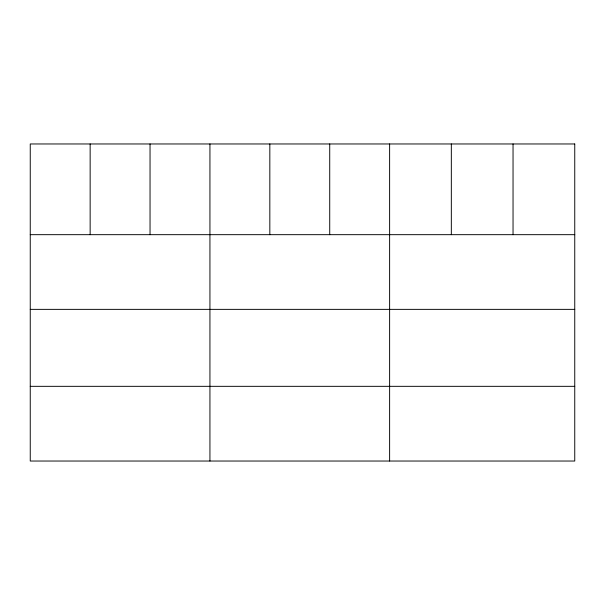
<?xml version="1.0" encoding="UTF-8"?>
<svg xmlns="http://www.w3.org/2000/svg" width="605" height="605" viewBox="0 0 605 605"><rect width="100%" height="100%" fill="white"/><g stroke="black" fill="none" stroke-linecap="round" stroke-linejoin="round"><path stroke-width="0.91" d="M30.25 234.672L574.75 234.672M30.25 309.367L574.75 309.367M30.25 386.33L574.75 386.33M513.04 143.967L513.04 234.672M451.33 143.967L451.33 234.672M389.62 143.967L389.62 461.033M329.725 143.967L329.725 234.672M269.83 143.967L269.83 234.672M209.935 143.967L209.935 461.033M150.04 143.967L150.04 234.672M90.145 143.967L90.145 234.672M574.75 143.967L30.25 143.967L30.25 461.033L574.75 461.033L574.75 143.967"/></g></svg>
